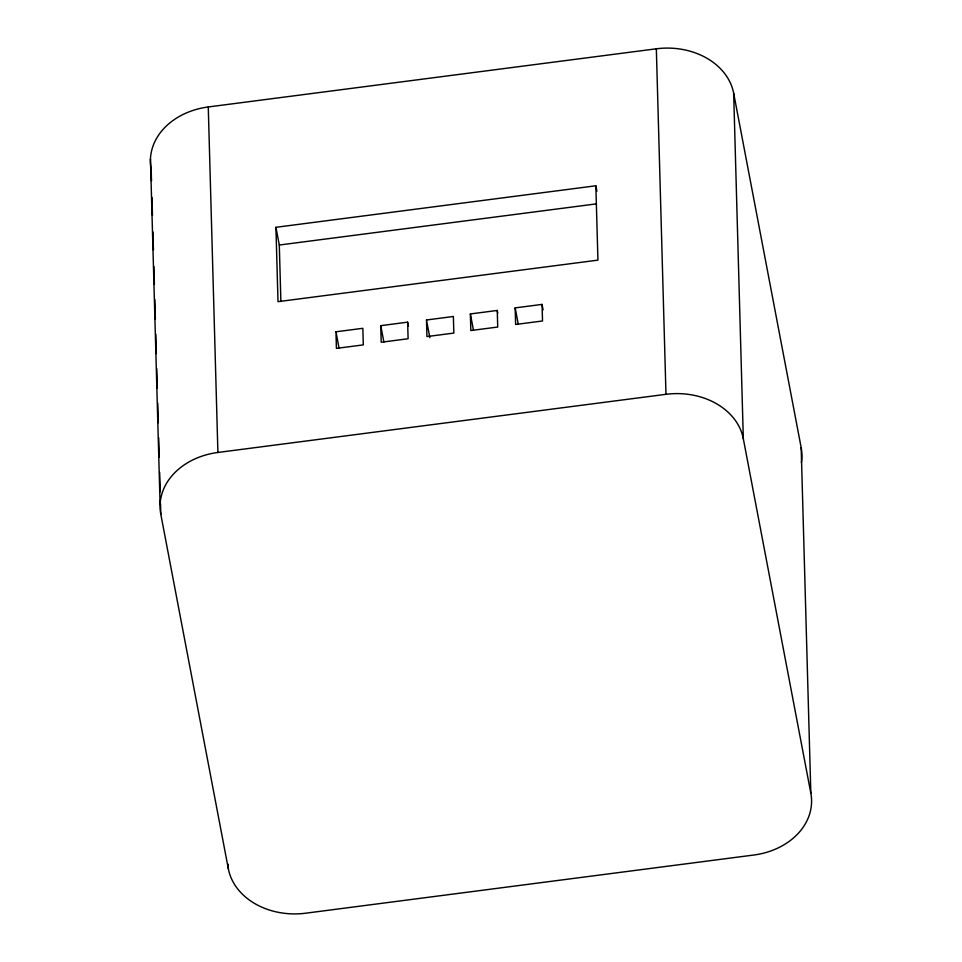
<?xml version="1.0" encoding="UTF-8"?>
<svg xmlns="http://www.w3.org/2000/svg" width="962" height="962" viewBox="0 0 962 962"><rect width="100%" height="100%" fill="white"/><g stroke="black" fill="none" stroke-linecap="round" stroke-linejoin="round"><path stroke-width="1.44" d="M151.503 180.856L151.166 168.843A67.977 53.86 -1.6 0 1 208.261 106.962L656.337 48.797A67.977 53.86 -1.6 0 1 733.669 93.242L801.178 447.643L810.834 793.157A67.977 53.86 -1.6 0 1 753.739 855.038L305.663 913.203A67.977 53.86 -1.6 0 1 228.331 868.758L160.822 514.357L160.534 503.835M595.851 185.786L597.931 260.137L278.006 301.659L275.926 227.309L595.851 185.786L596.885 191.234M280.88 301.539L279.305 245.033L596.248 203.896M542.051 304.401L542.52 320.983L515.632 324.471L515.163 307.888L542.051 304.401L543.097 309.848M407.635 322.162L408.104 338.744L381.217 342.244L380.76 325.661L407.635 322.162L408.417 326.25M497.258 310.449L497.715 327.044L470.827 330.531L470.37 313.949L497.258 310.449L497.775 313.179M426.491 319.985L453.367 316.486L453.836 333.08L426.948 336.568L426.491 319.985L429.858 337.698M335.954 331.794L362.842 328.307L363.299 344.889L336.423 348.388L335.954 331.794L339.069 348.16M160.822 514.357A67.977 53.86 -1.6 0 1 217.905 452.465L665.981 394.312A67.977 53.86 -1.6 0 1 743.325 438.744L810.834 793.157M515.163 307.888L518.29 324.242M470.37 313.949L473.484 330.303M380.76 325.661L383.874 342.015M275.926 227.309L279.305 245.033M733.669 93.242L743.325 438.744M656.337 48.797L665.981 394.312M208.261 106.962L217.905 452.465M228.198 864.261L228.331 868.758M151.972 197.39L152.477 215.416M152.934 231.938L153.439 249.964M153.896 266.486L154.401 284.511M154.822 299.531L155.363 319.071M155.784 334.091L156.337 353.619M156.746 368.638L157.299 388.167M157.72 403.186L158.261 422.715M158.682 437.746L159.223 457.275M159.644 472.294L160.197 491.822M150.445 159.019L160.101 504.533M801.178 447.643A67.977 53.86 -1.6 0 1 801.37 462.614"/></g></svg>
